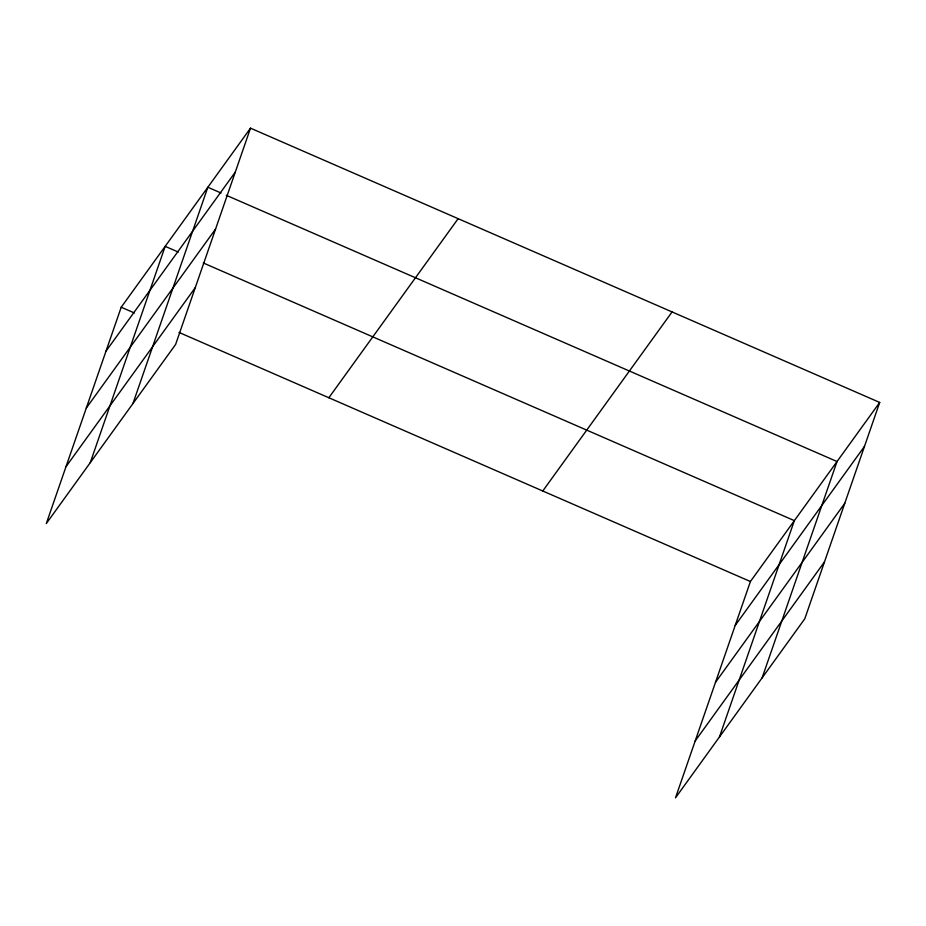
<?xml version="1.0" encoding="UTF-8"?>
<svg xmlns="http://www.w3.org/2000/svg" width="926" height="926" viewBox="0 0 926 926"><rect width="100%" height="100%" fill="white"/><g stroke="black" fill="none" stroke-linecap="round" stroke-linejoin="round"><path stroke-width="1.39" d="M250.506 128.158L121.213 307.224L46.3 523.56L175.593 344.484L250.506 128.158L879.7 402.44L804.787 618.776L675.494 797.842L750.407 581.516L879.7 402.44M90.262 462.676L165.175 246.339L178.313 252.069M132.927 403.586L207.841 187.249L220.978 192.978M719.456 736.957L794.358 520.632L203.28 262.961M762.121 677.867L837.035 461.53L226.245 195.27M105.992 351.185L235.285 172.12M86.292 408.065L215.596 229M66.001 466.681L195.293 287.604M328.846 397.74L458.139 218.675M542.763 491L672.068 311.923M735.175 625.467L864.479 446.401M715.485 682.358L844.778 503.281M695.183 740.962L824.487 561.885M121.213 307.224L134.351 312.953M179.031 332.434L750.407 581.516"/></g></svg>
